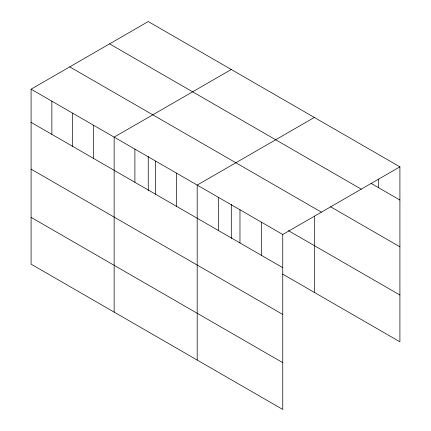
<?xml version="1.0" encoding="UTF-8"?>
<svg xmlns="http://www.w3.org/2000/svg" width="431" height="431" viewBox="0 0 431 431"><rect width="100%" height="100%" fill="white"/><g stroke="black" fill="none" stroke-linecap="round" stroke-linejoin="round"><path stroke-width="0.65" d="M31.091 89.19L282.752 234.486L282.752 409.45L31.091 264.155L31.091 89.19L148.248 21.55L399.909 166.845L399.909 341.81L282.623 274.094M231.296 69.499L114.14 137.139L114.14 312.103M314.344 117.447L197.188 185.082L197.188 360.047M282.752 234.486L399.909 166.845M370.999 183.331L399.909 200.022M109.587 43.87L361.248 189.166M330.534 206.756L399.909 246.812M69.752 66.87L321.413 212.165M288.393 230.633L399.909 295.019M31.091 122.366L282.752 267.662M31.091 169.157L282.752 314.452M31.091 217.364L282.752 362.66M378.52 179.048L378.52 187.674M314.344 216.157L314.344 292.412M261.364 222.137L261.364 255.308M239.97 209.784L239.97 242.96M231.296 204.359L231.296 238.445M218.582 197.436L218.582 230.612M176.424 173.095L176.424 206.271M155.666 161.113L155.666 194.284M148.248 156.41L148.248 190.497M134.903 149.126L134.903 182.297M93.376 125.152L93.376 158.322M72.613 113.164L72.613 146.335M51.855 101.177L51.855 134.348"/></g></svg>
